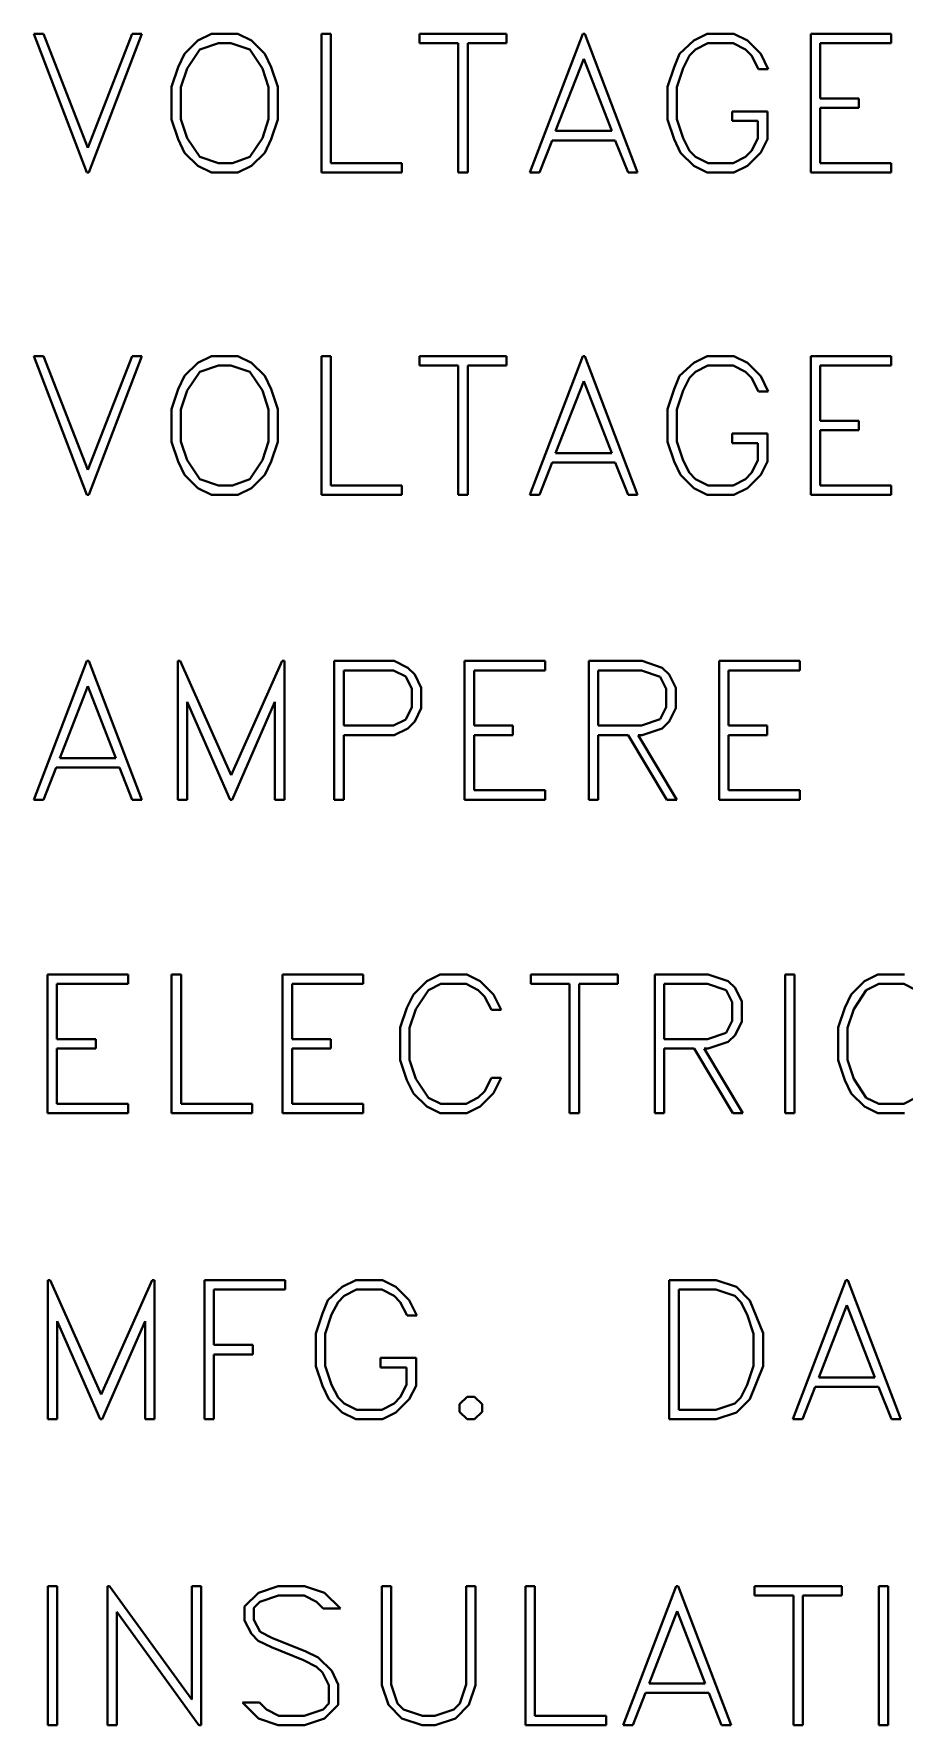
# Model space of a CAD drawing. Header units: millimetres. Extents: x 0 to 5887, y 0 to 4158.
# Drawn here: x 4998.39 to 5015.84, y 1648.68 to 1682.59 of the extents above; entities that cross this region are included whole.
import ezdxf

# ---------------------------------------------------------------- set-up
doc = ezdxf.new("R2010")
doc.units = ezdxf.units.MM
doc.header["$LTSCALE"] = 7
doc.layers.add('가시적인 것(ISO)', color=3, linetype='Continuous', lineweight=40)

msp = doc.modelspace()

# ---------------------------------------------------------------- linework, layer by layer
at = {"layer": '가시적인 것(ISO)'}
for p, q in [((4998.39, 1682.5862), (4998.5841, 1682.5862)), ((4999.4539, 1679.8036), (4998.39, 1682.5862)), ((4998.5841, 1682.5862), (4999.472, 1680.3032)), ((4999.472, 1680.3032), (5000.3624, 1682.5862)), ((5000.554, 1682.5862), (4999.4927, 1679.8036)), ((5000.3624, 1682.5862), (5000.554, 1682.5862)), ((5001.4107, 1682.1876), (5001.6799, 1682.4516)), ((5001.6799, 1682.4516), (5001.9491, 1682.5862)), ((5001.7162, 1682.2704), (5002.0915, 1682.3973)), ((5001.9491, 1682.5862), (5002.4824, 1682.5862)), ((5002.0915, 1682.3973), (5002.3426, 1682.3973)), ((5002.3426, 1682.3973), (5002.7179, 1682.2704)), ((5002.4824, 1682.5862), (5002.7542, 1682.4516)), ((5002.7542, 1682.4516), (5003.0208, 1682.1876)), ((5004.1545, 1682.5862), (5004.3435, 1682.5862)), ((5004.1545, 1679.8036), (5004.1545, 1682.5862)), ((5004.3435, 1682.5862), (5004.3435, 1679.9926)), ((5006.1244, 1682.5862), (5007.8664, 1682.5862)), ((5006.1244, 1682.3973), (5006.1244, 1682.5862)), ((5006.9009, 1682.3973), (5006.1244, 1682.3973)), ((5006.9009, 1679.8036), (5006.9009, 1682.3973)), ((5007.8664, 1682.3973), (5007.0899, 1682.3973)), ((5007.0899, 1682.3973), (5007.0899, 1679.8036)), ((5007.8664, 1682.5862), (5007.8664, 1682.3973)), ((5008.3323, 1679.8036), (5009.3962, 1682.5862)), ((5009.3962, 1682.5862), (5009.435, 1682.5862)), ((5009.435, 1682.5862), (5010.4963, 1679.8036)), ((5011.3324, 1682.1876), (5011.6223, 1682.4516)), ((5011.6223, 1682.4516), (5011.8915, 1682.5862)), ((5011.907, 1682.3973), (5011.6585, 1682.2704)), ((5011.8915, 1682.5862), (5012.4247, 1682.5862)), ((5012.4118, 1682.3973), (5011.907, 1682.3973)), ((5012.6577, 1682.2704), (5012.4118, 1682.3973)), ((5012.4247, 1682.5862), (5012.6965, 1682.4516)), ((5012.6965, 1682.4516), (5012.9631, 1682.185)), ((5013.9675, 1682.5862), (5015.5827, 1682.5862)), ((5013.9675, 1679.8036), (5013.9675, 1682.5862)), ((5014.1564, 1682.3973), (5014.1564, 1681.2894)), ((5015.5827, 1682.3973), (5014.1564, 1682.3973)), ((5015.5827, 1682.5862), (5015.5827, 1682.3973)), ((5001.2839, 1681.9184), (5001.4107, 1682.1876)), ((5001.4651, 1681.8925), (5001.7162, 1682.2704)), ((5002.7179, 1682.2704), (5002.9716, 1681.8925)), ((5003.0208, 1682.1876), (5003.1502, 1681.9184)), ((5008.8526, 1680.6397), (5009.4143, 1682.0841)), ((5009.4143, 1682.0841), (5009.976, 1680.6397)), ((5011.2263, 1681.9184), (5011.3324, 1682.1876)), ((5011.5369, 1682.1488), (5011.4075, 1681.8977)), ((5011.6585, 1682.2704), (5011.5369, 1682.1488)), ((5012.7819, 1682.1488), (5012.6577, 1682.2704)), ((5012.9191, 1681.877), (5012.7819, 1682.1488)), ((5012.9631, 1682.185), (5013.1159, 1681.877)), ((5001.1493, 1681.5224), (5001.2839, 1681.9184)), ((5001.3383, 1681.5146), (5001.4651, 1681.8925)), ((5002.9716, 1681.8925), (5003.0958, 1681.5146)), ((5003.1502, 1681.9184), (5003.2848, 1681.5224)), ((5011.0917, 1681.5224), (5011.2263, 1681.9184)), ((5011.4075, 1681.8977), (5011.2806, 1681.5146)), ((5013.1159, 1681.877), (5012.9191, 1681.877)), ((5001.1493, 1680.8675), (5001.1493, 1681.5224)), ((5001.3383, 1680.8752), (5001.3383, 1681.5146)), ((5003.0958, 1681.5146), (5003.0958, 1680.8752)), ((5003.2848, 1681.5224), (5003.2848, 1680.8675)), ((5011.0917, 1680.8675), (5011.0917, 1681.5224)), ((5011.2806, 1681.5146), (5011.2806, 1680.8752)), ((5014.1564, 1681.2894), (5014.933, 1681.2894)), ((5014.933, 1681.2894), (5014.933, 1681.1004)), ((5012.3885, 1681.0305), (5013.0977, 1681.0305)), ((5012.3885, 1680.8416), (5012.3885, 1681.0305)), ((5013.0977, 1681.0305), (5013.0977, 1680.474)), ((5014.1564, 1681.1004), (5014.1564, 1679.9926)), ((5014.933, 1681.1004), (5014.1564, 1681.1004)), ((5001.2839, 1680.4714), (5001.1493, 1680.8675)), ((5001.4651, 1680.4973), (5001.3383, 1680.8752)), ((5003.0958, 1680.8752), (5002.9716, 1680.4973)), ((5003.2848, 1680.8675), (5003.1502, 1680.4714)), ((5009.976, 1680.6397), (5008.8526, 1680.6397)), ((5011.2263, 1680.4714), (5011.0917, 1680.8675)), ((5011.2806, 1680.8752), (5011.4075, 1680.4921)), ((5012.9088, 1680.8416), (5012.3885, 1680.8416)), ((5012.9088, 1680.4896), (5012.9088, 1680.8416)), ((5001.4107, 1680.2022), (5001.2839, 1680.4714)), ((5001.7162, 1680.1194), (5001.4651, 1680.4973)), ((5002.9716, 1680.4973), (5002.7179, 1680.1194)), ((5003.1502, 1680.4714), (5003.0208, 1680.2022)), ((5008.7827, 1680.4507), (5008.5265, 1679.8036)), ((5010.0485, 1680.4507), (5008.7827, 1680.4507)), ((5010.3048, 1679.8036), (5010.0485, 1680.4507)), ((5011.3531, 1680.2022), (5011.2263, 1680.4714)), ((5011.4075, 1680.4921), (5011.5369, 1680.2411)), ((5012.7819, 1680.2436), (5012.9088, 1680.4896)), ((5013.0977, 1680.474), (5012.9631, 1680.2048)), ((5001.6799, 1679.9382), (5001.4107, 1680.2022)), ((5001.9491, 1679.8036), (5001.6799, 1679.9382)), ((5002.0915, 1679.9926), (5001.7162, 1680.1194)), ((5002.3737, 1679.9926), (5002.0915, 1679.9926)), ((5002.7179, 1680.1194), (5002.3737, 1679.9926)), ((5002.7542, 1679.9382), (5002.4824, 1679.8036)), ((5003.0208, 1680.2022), (5002.7542, 1679.9382)), ((5004.3435, 1679.9926), (5005.7697, 1679.9926)), ((5005.7697, 1679.9926), (5005.7697, 1679.8036)), ((5011.6223, 1679.9382), (5011.3531, 1680.2022)), ((5011.5369, 1680.2411), (5011.6585, 1680.1194)), ((5011.8915, 1679.8036), (5011.6223, 1679.9382)), ((5011.6585, 1680.1194), (5011.9096, 1679.9926)), ((5011.9096, 1679.9926), (5012.4118, 1679.9926)), ((5012.4118, 1679.9926), (5012.6603, 1680.1194)), ((5012.6965, 1679.9382), (5012.4273, 1679.8036)), ((5012.6603, 1680.1194), (5012.7819, 1680.2436)), ((5012.9631, 1680.2048), (5012.6965, 1679.9382)), ((5014.1564, 1679.9926), (5015.5827, 1679.9926)), ((5015.5827, 1679.9926), (5015.5827, 1679.8036)), ((4999.4927, 1679.8036), (4999.4539, 1679.8036)), ((5002.4824, 1679.8036), (5001.9491, 1679.8036)), ((5005.7697, 1679.8036), (5004.1545, 1679.8036)), ((5007.0899, 1679.8036), (5006.9009, 1679.8036)), ((5008.5265, 1679.8036), (5008.3323, 1679.8036)), ((5010.4963, 1679.8036), (5010.3048, 1679.8036)), ((5012.4273, 1679.8036), (5011.8915, 1679.8036)), ((5015.5827, 1679.8036), (5013.9675, 1679.8036)), ((4998.39, 1676.1264), (4998.5841, 1676.1264)), ((4999.4539, 1673.3438), (4998.39, 1676.1264)), ((4998.5841, 1676.1264), (4999.472, 1673.8434)), ((4999.472, 1673.8434), (5000.3624, 1676.1264)), ((5000.554, 1676.1264), (4999.4927, 1673.3438)), ((5000.3624, 1676.1264), (5000.554, 1676.1264)), ((5001.4107, 1675.7278), (5001.6799, 1675.9918)), ((5001.6799, 1675.9918), (5001.9491, 1676.1264)), ((5001.7162, 1675.8106), (5002.0915, 1675.9375)), ((5001.9491, 1676.1264), (5002.4824, 1676.1264)), ((5002.0915, 1675.9375), (5002.3426, 1675.9375)), ((5002.3426, 1675.9375), (5002.7179, 1675.8106)), ((5002.4824, 1676.1264), (5002.7542, 1675.9918)), ((5002.7542, 1675.9918), (5003.0208, 1675.7278)), ((5004.1545, 1676.1264), (5004.3435, 1676.1264)), ((5004.1545, 1673.3438), (5004.1545, 1676.1264)), ((5004.3435, 1676.1264), (5004.3435, 1673.5328)), ((5006.1244, 1676.1264), (5007.8664, 1676.1264)), ((5006.1244, 1675.9375), (5006.1244, 1676.1264)), ((5006.9009, 1675.9375), (5006.1244, 1675.9375)), ((5006.9009, 1673.3438), (5006.9009, 1675.9375)), ((5007.8664, 1675.9375), (5007.0899, 1675.9375)), ((5007.0899, 1675.9375), (5007.0899, 1673.3438)), ((5007.8664, 1676.1264), (5007.8664, 1675.9375)), ((5008.3323, 1673.3438), (5009.3962, 1676.1264)), ((5009.3962, 1676.1264), (5009.435, 1676.1264)), ((5009.435, 1676.1264), (5010.4963, 1673.3438)), ((5011.3324, 1675.7278), (5011.6223, 1675.9918)), ((5011.6223, 1675.9918), (5011.8915, 1676.1264)), ((5011.907, 1675.9375), (5011.6585, 1675.8106)), ((5011.8915, 1676.1264), (5012.4247, 1676.1264)), ((5012.4118, 1675.9375), (5011.907, 1675.9375)), ((5012.6577, 1675.8106), (5012.4118, 1675.9375)), ((5012.4247, 1676.1264), (5012.6965, 1675.9918)), ((5012.6965, 1675.9918), (5012.9631, 1675.7252)), ((5013.9675, 1676.1264), (5015.5827, 1676.1264)), ((5013.9675, 1673.3438), (5013.9675, 1676.1264)), ((5014.1564, 1675.9375), (5014.1564, 1674.8296)), ((5015.5827, 1675.9375), (5014.1564, 1675.9375)), ((5015.5827, 1676.1264), (5015.5827, 1675.9375)), ((5001.2839, 1675.4586), (5001.4107, 1675.7278)), ((5001.4651, 1675.4327), (5001.7162, 1675.8106)), ((5002.7179, 1675.8106), (5002.9716, 1675.4327)), ((5003.0208, 1675.7278), (5003.1502, 1675.4586)), ((5008.8526, 1674.1799), (5009.4143, 1675.6243)), ((5009.4143, 1675.6243), (5009.976, 1674.1799)), ((5011.2263, 1675.4586), (5011.3324, 1675.7278)), ((5011.5369, 1675.689), (5011.4075, 1675.4379)), ((5011.6585, 1675.8106), (5011.5369, 1675.689)), ((5012.7819, 1675.689), (5012.6577, 1675.8106)), ((5012.9191, 1675.4172), (5012.7819, 1675.689)), ((5012.9631, 1675.7252), (5013.1159, 1675.4172)), ((5001.1493, 1675.0626), (5001.2839, 1675.4586)), ((5001.3383, 1675.0548), (5001.4651, 1675.4327)), ((5002.9716, 1675.4327), (5003.0958, 1675.0548)), ((5003.1502, 1675.4586), (5003.2848, 1675.0626)), ((5011.0917, 1675.0626), (5011.2263, 1675.4586)), ((5011.4075, 1675.4379), (5011.2806, 1675.0548)), ((5013.1159, 1675.4172), (5012.9191, 1675.4172)), ((5001.1493, 1674.4077), (5001.1493, 1675.0626)), ((5001.3383, 1674.4154), (5001.3383, 1675.0548)), ((5003.0958, 1675.0548), (5003.0958, 1674.4154)), ((5003.2848, 1675.0626), (5003.2848, 1674.4077)), ((5011.0917, 1674.4077), (5011.0917, 1675.0626)), ((5011.2806, 1675.0548), (5011.2806, 1674.4154)), ((5012.3885, 1674.5707), (5013.0977, 1674.5707)), ((5012.3885, 1674.3818), (5012.3885, 1674.5707)), ((5013.0977, 1674.5707), (5013.0977, 1674.0142)), ((5014.1564, 1674.8296), (5014.933, 1674.8296)), ((5014.1564, 1674.6406), (5014.1564, 1673.5328)), ((5014.933, 1674.6406), (5014.1564, 1674.6406)), ((5014.933, 1674.8296), (5014.933, 1674.6406)), ((5001.2839, 1674.0116), (5001.1493, 1674.4077)), ((5001.4651, 1674.0375), (5001.3383, 1674.4154)), ((5003.0958, 1674.4154), (5002.9716, 1674.0375)), ((5003.2848, 1674.4077), (5003.1502, 1674.0116)), ((5009.976, 1674.1799), (5008.8526, 1674.1799)), ((5011.2263, 1674.0116), (5011.0917, 1674.4077)), ((5011.2806, 1674.4154), (5011.4075, 1674.0323)), ((5012.9088, 1674.3818), (5012.3885, 1674.3818)), ((5012.9088, 1674.0298), (5012.9088, 1674.3818)), ((5001.4107, 1673.7424), (5001.2839, 1674.0116)), ((5001.7162, 1673.6596), (5001.4651, 1674.0375)), ((5002.9716, 1674.0375), (5002.7179, 1673.6596)), ((5003.1502, 1674.0116), (5003.0208, 1673.7424)), ((5008.7827, 1673.9909), (5008.5265, 1673.3438)), ((5010.0485, 1673.9909), (5008.7827, 1673.9909)), ((5010.3048, 1673.3438), (5010.0485, 1673.9909)), ((5011.3531, 1673.7424), (5011.2263, 1674.0116)), ((5011.4075, 1674.0323), (5011.5369, 1673.7813)), ((5012.7819, 1673.7838), (5012.9088, 1674.0298)), ((5013.0977, 1674.0142), (5012.9631, 1673.745)), ((5001.6799, 1673.4784), (5001.4107, 1673.7424)), ((5002.0915, 1673.5328), (5001.7162, 1673.6596)), ((5002.3737, 1673.5328), (5002.0915, 1673.5328)), ((5002.7179, 1673.6596), (5002.3737, 1673.5328)), ((5003.0208, 1673.7424), (5002.7542, 1673.4784)), ((5004.3435, 1673.5328), (5005.7697, 1673.5328)), ((5005.7697, 1673.5328), (5005.7697, 1673.3438)), ((5011.6223, 1673.4784), (5011.3531, 1673.7424)), ((5011.5369, 1673.7813), (5011.6585, 1673.6596)), ((5011.6585, 1673.6596), (5011.9096, 1673.5328)), ((5011.9096, 1673.5328), (5012.4118, 1673.5328)), ((5012.4118, 1673.5328), (5012.6603, 1673.6596)), ((5012.6603, 1673.6596), (5012.7819, 1673.7838)), ((5012.9631, 1673.745), (5012.6965, 1673.4784)), ((5014.1564, 1673.5328), (5015.5827, 1673.5328)), ((5015.5827, 1673.5328), (5015.5827, 1673.3438)), ((4999.4927, 1673.3438), (4999.4539, 1673.3438)), ((5001.9491, 1673.3438), (5001.6799, 1673.4784)), ((5002.4824, 1673.3438), (5001.9491, 1673.3438)), ((5002.7542, 1673.4784), (5002.4824, 1673.3438)), ((5005.7697, 1673.3438), (5004.1545, 1673.3438)), ((5007.0899, 1673.3438), (5006.9009, 1673.3438)), ((5008.5265, 1673.3438), (5008.3323, 1673.3438)), ((5010.4963, 1673.3438), (5010.3048, 1673.3438)), ((5011.8915, 1673.3438), (5011.6223, 1673.4784)), ((5012.4273, 1673.3438), (5011.8915, 1673.3438)), ((5012.6965, 1673.4784), (5012.4273, 1673.3438)), ((5015.5827, 1673.3438), (5013.9675, 1673.3438)), ((4998.39, 1667.2299), (4999.4539, 1670.0125)), ((4999.4539, 1670.0125), (4999.4927, 1670.0125)), ((4999.4927, 1670.0125), (5000.554, 1667.2299)), ((5001.2787, 1670.0125), (5001.3253, 1670.0125)), ((5001.2787, 1667.2299), (5001.2787, 1670.0125)), ((5001.3253, 1670.0125), (5002.3478, 1667.7217)), ((5002.3478, 1667.7217), (5003.3676, 1670.0125)), ((5003.3676, 1670.0125), (5003.4142, 1670.0125)), ((5003.4142, 1670.0125), (5003.4142, 1667.2299)), ((5004.4134, 1670.0125), (5005.617, 1670.0125)), ((5004.4134, 1667.2299), (5004.4134, 1670.0125)), ((5004.6023, 1669.8236), (5005.6015, 1669.8236)), ((5004.6023, 1668.7157), (5004.6023, 1669.8236)), ((5005.6015, 1669.8236), (5005.8474, 1669.7019)), ((5005.617, 1670.0125), (5005.8888, 1669.8779)), ((5005.8888, 1669.8779), (5006.026, 1669.7433)), ((5007.0277, 1670.0125), (5008.643, 1670.0125)), ((5007.0277, 1667.2299), (5007.0277, 1670.0125)), ((5007.2167, 1669.8236), (5007.2167, 1668.7157)), ((5008.643, 1669.8236), (5007.2167, 1669.8236)), ((5008.643, 1670.0125), (5008.643, 1669.8236)), ((5009.5153, 1670.0125), (5010.5869, 1670.0125)), ((5009.5153, 1667.2299), (5009.5153, 1670.0125)), ((5009.7042, 1669.8236), (5010.5766, 1669.8236)), ((5009.7042, 1668.7157), (5009.7042, 1669.8236)), ((5010.5766, 1669.8236), (5010.9493, 1669.6968)), ((5010.5869, 1670.0125), (5010.9855, 1669.8779)), ((5010.9855, 1669.8779), (5011.1279, 1669.7433)), ((5012.1296, 1670.0125), (5013.7449, 1670.0125)), ((5012.1296, 1667.2299), (5012.1296, 1670.0125)), ((5012.3186, 1669.8236), (5012.3186, 1668.7157)), ((5013.7449, 1669.8236), (5012.3186, 1669.8236)), ((5013.7449, 1670.0125), (5013.7449, 1669.8236)), ((4998.9103, 1668.066), (4999.472, 1669.5104)), ((4999.472, 1669.5104), (5000.0337, 1668.066)), ((5005.8474, 1669.7019), (5005.9691, 1669.456)), ((5005.9691, 1669.456), (5005.9691, 1669.0833)), ((5006.026, 1669.7433), (5006.158, 1669.4716)), ((5006.158, 1669.4716), (5006.158, 1669.0678)), ((5010.9493, 1669.6968), (5011.071, 1669.456)), ((5011.071, 1669.456), (5011.071, 1669.0833)), ((5011.1279, 1669.7433), (5011.2599, 1669.4716)), ((5011.2599, 1669.4716), (5011.2599, 1669.0678)), ((5001.4677, 1669.192), (5001.4677, 1667.2299)), ((5002.3271, 1667.2299), (5001.4677, 1669.192)), ((5003.2253, 1669.192), (5002.3659, 1667.2299)), ((5003.2253, 1667.2299), (5003.2253, 1669.192)), ((5005.9691, 1669.0833), (5005.8474, 1668.8374)), ((5011.071, 1669.0833), (5010.9493, 1668.8426)), ((5005.8474, 1668.8374), (5005.6015, 1668.7157)), ((5006.026, 1668.796), (5005.8888, 1668.6614)), ((5006.158, 1669.0678), (5006.026, 1668.796)), ((5010.9493, 1668.8426), (5010.5766, 1668.7157)), ((5011.1279, 1668.796), (5010.9855, 1668.6614)), ((5011.2599, 1669.0678), (5011.1279, 1668.796)), ((5005.6015, 1668.7157), (5004.6023, 1668.7157)), ((5004.6023, 1668.5268), (5004.6023, 1667.2299)), ((5005.617, 1668.5268), (5004.6023, 1668.5268)), ((5005.8888, 1668.6614), (5005.617, 1668.5268)), ((5007.2167, 1668.7157), (5007.9933, 1668.7157)), ((5007.2167, 1668.5268), (5007.2167, 1667.4189)), ((5007.9933, 1668.5268), (5007.2167, 1668.5268)), ((5007.9933, 1668.7157), (5007.9933, 1668.5268)), ((5010.5766, 1668.7157), (5009.7042, 1668.7157)), ((5009.7042, 1668.5268), (5009.7042, 1667.2299)), ((5010.3048, 1668.5268), (5009.7042, 1668.5268)), ((5011.0839, 1667.2299), (5010.3048, 1668.5268)), ((5010.5067, 1668.5268), (5011.2832, 1667.2299)), ((5010.5869, 1668.5268), (5010.5067, 1668.5268)), ((5010.9855, 1668.6614), (5010.5869, 1668.5268)), ((5012.3186, 1668.7157), (5013.0952, 1668.7157)), ((5012.3186, 1668.5268), (5012.3186, 1667.4189)), ((5013.0952, 1668.5268), (5012.3186, 1668.5268)), ((5013.0952, 1668.7157), (5013.0952, 1668.5268)), ((5000.0337, 1668.066), (4998.9103, 1668.066)), ((4998.8404, 1667.877), (4998.5841, 1667.2299)), ((5000.1061, 1667.877), (4998.8404, 1667.877)), ((5000.3624, 1667.2299), (5000.1061, 1667.877)), ((5007.2167, 1667.4189), (5008.643, 1667.4189)), ((5008.643, 1667.4189), (5008.643, 1667.2299)), ((5012.3186, 1667.4189), (5013.7449, 1667.4189)), ((5013.7449, 1667.4189), (5013.7449, 1667.2299)), ((4998.5841, 1667.2299), (4998.39, 1667.2299)), ((5000.554, 1667.2299), (5000.3624, 1667.2299)), ((5001.4677, 1667.2299), (5001.2787, 1667.2299)), ((5002.3659, 1667.2299), (5002.3271, 1667.2299)), ((5003.4142, 1667.2299), (5003.2253, 1667.2299)), ((5004.6023, 1667.2299), (5004.4134, 1667.2299)), ((5008.643, 1667.2299), (5007.0277, 1667.2299)), ((5009.7042, 1667.2299), (5009.5153, 1667.2299)), ((5011.2832, 1667.2299), (5011.0839, 1667.2299)), ((5013.7449, 1667.2299), (5012.1296, 1667.2299)), ((4998.6644, 1663.7257), (5000.2796, 1663.7257)), ((4998.6644, 1660.9431), (4998.6644, 1663.7257)), ((5000.2796, 1663.7257), (5000.2796, 1663.5367)), ((5001.1519, 1663.7257), (5001.3409, 1663.7257)), ((5001.1519, 1660.9431), (5001.1519, 1663.7257)), ((5001.3409, 1663.7257), (5001.3409, 1661.132)), ((5003.378, 1663.7257), (5004.9932, 1663.7257)), ((5003.378, 1660.9431), (5003.378, 1663.7257)), ((5004.9932, 1663.7257), (5004.9932, 1663.5367)), ((5006.2667, 1663.5911), (5006.5359, 1663.7257)), ((5006.5359, 1663.7257), (5007.0692, 1663.7257)), ((5007.0692, 1663.7257), (5007.341, 1663.5911)), ((5008.3556, 1663.7257), (5010.0977, 1663.7257)), ((5008.3556, 1663.5367), (5008.3556, 1663.7257)), ((5010.0977, 1663.7257), (5010.0977, 1663.5367)), ((5010.838, 1663.7257), (5011.9096, 1663.7257)), ((5010.838, 1660.9431), (5010.838, 1663.7257)), ((5011.9096, 1663.7257), (5012.3083, 1663.5911)), ((5013.4524, 1663.7257), (5013.6413, 1663.7257)), ((5013.4524, 1660.9431), (5013.4524, 1663.7257)), ((5013.6413, 1663.7257), (5013.6413, 1660.9431)), ((5015.0443, 1663.5911), (5015.3135, 1663.7257)), ((5015.3135, 1663.7257), (5015.8467, 1663.7257)), ((4998.8533, 1663.5367), (4998.8533, 1662.4289)), ((5000.2796, 1663.5367), (4998.8533, 1663.5367)), ((5003.5669, 1663.5367), (5003.5669, 1662.4289)), ((5004.9932, 1663.5367), (5003.5669, 1663.5367)), ((5005.8707, 1663.0579), (5006.0001, 1663.3271)), ((5006.0001, 1663.3271), (5006.2667, 1663.5911)), ((5006.303, 1663.4151), (5006.0519, 1663.032)), ((5006.5515, 1663.5367), (5006.303, 1663.4151)), ((5007.0562, 1663.5367), (5006.5515, 1663.5367)), ((5007.3021, 1663.4099), (5007.0562, 1663.5367)), ((5007.4264, 1663.2883), (5007.3021, 1663.4099)), ((5007.341, 1663.5911), (5007.6076, 1663.3245)), ((5007.6076, 1663.3245), (5007.7603, 1663.0165)), ((5009.1322, 1663.5367), (5008.3556, 1663.5367)), ((5009.1322, 1660.9431), (5009.1322, 1663.5367)), ((5010.0977, 1663.5367), (5009.3211, 1663.5367)), ((5009.3211, 1663.5367), (5009.3211, 1660.9431)), ((5011.027, 1663.5367), (5011.8993, 1663.5367)), ((5011.027, 1662.4289), (5011.027, 1663.5367)), ((5011.8993, 1663.5367), (5012.272, 1663.4099)), ((5012.272, 1663.4099), (5012.3937, 1663.1692)), ((5012.3083, 1663.5911), (5012.4506, 1663.4565)), ((5012.4506, 1663.4565), (5012.5826, 1663.1847)), ((5014.6482, 1663.0579), (5014.7777, 1663.3271)), ((5014.7777, 1663.3271), (5015.0443, 1663.5911)), ((5015.0805, 1663.4151), (5014.8294, 1663.032)), ((5015.329, 1663.5367), (5015.0805, 1663.4151)), ((5015.8338, 1663.5367), (5015.329, 1663.5367)), ((5016.0797, 1663.4099), (5015.8338, 1663.5367)), ((5005.7361, 1662.6618), (5005.8707, 1663.0579)), ((5006.0519, 1663.032), (5005.9251, 1662.6541)), ((5007.5636, 1663.0165), (5007.4264, 1663.2883)), ((5007.7603, 1663.0165), (5007.5636, 1663.0165)), ((5012.3937, 1663.1692), (5012.3937, 1662.7964)), ((5012.5826, 1663.1847), (5012.5826, 1662.7809)), ((5014.5136, 1662.6618), (5014.6482, 1663.0579)), ((5014.8294, 1663.032), (5014.7026, 1662.6541)), ((5005.7361, 1662.007), (5005.7361, 1662.6618)), ((5005.9251, 1662.6541), (5005.9251, 1662.0147)), ((5012.3937, 1662.7964), (5012.272, 1662.5557)), ((5012.5826, 1662.7809), (5012.4506, 1662.5091)), ((5014.5136, 1662.007), (5014.5136, 1662.6618)), ((5014.7026, 1662.6541), (5014.7026, 1662.0147)), ((4998.8533, 1662.4289), (4999.6299, 1662.4289)), ((4999.6299, 1662.4289), (4999.6299, 1662.2399)), ((5003.5669, 1662.4289), (5004.3435, 1662.4289)), ((5004.3435, 1662.4289), (5004.3435, 1662.2399)), ((5011.8993, 1662.4289), (5011.027, 1662.4289)), ((5012.272, 1662.5557), (5011.8993, 1662.4289)), ((5012.3083, 1662.3745), (5011.9096, 1662.2399)), ((5012.4506, 1662.5091), (5012.3083, 1662.3745)), ((4998.8533, 1662.2399), (4998.8533, 1661.132)), ((4999.6299, 1662.2399), (4998.8533, 1662.2399)), ((5003.5669, 1662.2399), (5003.5669, 1661.132)), ((5004.3435, 1662.2399), (5003.5669, 1662.2399)), ((5005.8707, 1661.6109), (5005.7361, 1662.007)), ((5005.9251, 1662.0147), (5006.0519, 1661.6368)), ((5011.027, 1662.2399), (5011.027, 1660.9431)), ((5011.6275, 1662.2399), (5011.027, 1662.2399)), ((5012.4066, 1660.9431), (5011.6275, 1662.2399)), ((5011.8294, 1662.2399), (5012.6059, 1660.9431)), ((5011.9096, 1662.2399), (5011.8294, 1662.2399)), ((5014.6482, 1661.6109), (5014.5136, 1662.007)), ((5014.7026, 1662.0147), (5014.8294, 1661.6368)), ((5006.0519, 1661.6368), (5006.303, 1661.2563)), ((5007.4264, 1661.3805), (5007.5636, 1661.6523)), ((5007.5636, 1661.6523), (5007.7603, 1661.6523)), ((5007.7603, 1661.6523), (5007.6076, 1661.3443)), ((5014.8294, 1661.6368), (5015.0805, 1661.2563)), ((5006.0001, 1661.3417), (5005.8707, 1661.6109)), ((5006.2667, 1661.0777), (5006.0001, 1661.3417)), ((5007.3021, 1661.2589), (5007.4264, 1661.3805)), ((5007.6076, 1661.3443), (5007.341, 1661.0777)), ((5014.7777, 1661.3417), (5014.6482, 1661.6109)), ((5015.0443, 1661.0777), (5014.7777, 1661.3417)), ((5000.2796, 1660.9431), (4998.6644, 1660.9431)), ((4998.8533, 1661.132), (5000.2796, 1661.132)), ((5000.2796, 1661.132), (5000.2796, 1660.9431)), ((5002.7671, 1660.9431), (5001.1519, 1660.9431)), ((5001.3409, 1661.132), (5002.7671, 1661.132)), ((5002.7671, 1661.132), (5002.7671, 1660.9431)), ((5004.9932, 1660.9431), (5003.378, 1660.9431)), ((5003.5669, 1661.132), (5004.9932, 1661.132)), ((5004.9932, 1661.132), (5004.9932, 1660.9431)), ((5006.5359, 1660.9431), (5006.2667, 1661.0777)), ((5006.303, 1661.2563), (5006.5515, 1661.132)), ((5007.0692, 1660.9431), (5006.5359, 1660.9431)), ((5006.5515, 1661.132), (5007.0562, 1661.132)), ((5007.0562, 1661.132), (5007.3021, 1661.2589)), ((5007.341, 1661.0777), (5007.0692, 1660.9431)), ((5009.3211, 1660.9431), (5009.1322, 1660.9431)), ((5011.027, 1660.9431), (5010.838, 1660.9431)), ((5012.6059, 1660.9431), (5012.4066, 1660.9431)), ((5013.6413, 1660.9431), (5013.4524, 1660.9431)), ((5015.3135, 1660.9431), (5015.0443, 1661.0777)), ((5015.0805, 1661.2563), (5015.329, 1661.132)), ((5015.8467, 1660.9431), (5015.3135, 1660.9431)), ((5015.329, 1661.132), (5015.8338, 1661.132)), ((5015.8338, 1661.132), (5016.0797, 1661.2589)), ((4998.6713, 1657.5978), (4998.7179, 1657.5978)), ((4998.6713, 1654.8094), (4998.6713, 1657.5978)), ((4998.7179, 1657.5978), (4999.7425, 1655.3022)), ((4999.7425, 1655.3022), (5000.7645, 1657.5978)), ((5000.7645, 1657.5978), (5000.8112, 1657.5978)), ((5000.8112, 1657.5978), (5000.8112, 1654.8094)), ((5001.8125, 1657.5978), (5003.4311, 1657.5978)), ((5001.8125, 1654.8094), (5001.8125, 1657.5978)), ((5003.4311, 1657.5978), (5003.4311, 1657.4085)), ((5004.575, 1657.4629), (5004.8447, 1657.5978)), ((5004.8447, 1657.5978), (5005.3791, 1657.5978)), ((5005.3791, 1657.5978), (5005.6514, 1657.4629)), ((5011.1298, 1657.5978), (5012.0739, 1657.5978)), ((5011.1298, 1654.8094), (5011.1298, 1657.5978)), ((5012.0739, 1657.5978), (5012.476, 1657.4629)), ((5013.6069, 1654.8094), (5014.673, 1657.5978)), ((5014.673, 1657.5978), (5014.7119, 1657.5978)), ((5014.7119, 1657.5978), (5015.7754, 1654.8094)), ((5003.4311, 1657.4085), (5002.0018, 1657.4085)), ((5002.0018, 1657.4085), (5002.0018, 1656.2983)), ((5004.2845, 1657.1984), (5004.575, 1657.4629)), ((5004.6113, 1657.2814), (5004.4894, 1657.1595)), ((5004.8603, 1657.4085), (5004.6113, 1657.2814)), ((5005.3661, 1657.4085), (5004.8603, 1657.4085)), ((5005.6125, 1657.2814), (5005.3661, 1657.4085)), ((5005.737, 1657.1595), (5005.6125, 1657.2814)), ((5005.6514, 1657.4629), (5005.9186, 1657.1958)), ((5011.3191, 1657.4085), (5012.0662, 1657.4085)), ((5011.3191, 1654.9987), (5011.3191, 1657.4085)), ((5012.0662, 1657.4085), (5012.4449, 1657.2814)), ((5012.4449, 1657.2814), (5012.5642, 1657.1595)), ((5012.476, 1657.4629), (5012.7484, 1657.1932)), ((5004.0432, 1656.5317), (5004.1781, 1656.9286)), ((5004.1781, 1656.9286), (5004.2845, 1657.1984)), ((5004.3597, 1656.9079), (5004.2326, 1656.524)), ((5004.4894, 1657.1595), (5004.3597, 1656.9079)), ((5005.8745, 1656.8871), (5005.737, 1657.1595)), ((5006.0717, 1656.8871), (5005.8745, 1656.8871)), ((5005.9186, 1657.1958), (5006.0717, 1656.8871)), ((5012.5642, 1657.1595), (5012.6939, 1656.9079)), ((5012.6939, 1656.9079), (5012.821, 1656.524)), ((5012.7484, 1657.1932), (5013.0103, 1656.5343)), ((5014.1283, 1655.6472), (5014.6912, 1657.0946)), ((5014.6912, 1657.0946), (5015.2541, 1655.6472)), ((4998.8606, 1656.7756), (4998.8606, 1654.8094)), ((4999.7218, 1654.8094), (4998.8606, 1656.7756)), ((5000.6219, 1656.7756), (4999.7607, 1654.8094)), ((5000.6219, 1654.8094), (5000.6219, 1656.7756)), ((5004.0432, 1655.8755), (5004.0432, 1656.5317)), ((5013.0103, 1656.5343), (5013.0103, 1655.8729)), ((5002.0018, 1656.2983), (5002.78, 1656.2983)), ((5002.78, 1656.2983), (5002.78, 1656.1089)), ((5004.2326, 1656.524), (5004.2326, 1655.8833)), ((5012.821, 1656.524), (5012.821, 1655.8833)), ((5002.0018, 1656.1089), (5002.0018, 1654.8094)), ((5002.78, 1656.1089), (5002.0018, 1656.1089)), ((5004.1781, 1655.4786), (5004.0432, 1655.8755)), ((5004.2326, 1655.8833), (5004.3597, 1655.4994)), ((5005.3428, 1656.0389), (5006.0535, 1656.0389)), ((5005.3428, 1655.8495), (5005.3428, 1656.0389)), ((5006.0535, 1656.0389), (5006.0535, 1655.4812)), ((5012.821, 1655.8833), (5012.6939, 1655.4994)), ((5013.0103, 1655.8729), (5012.7484, 1655.214)), ((5005.8641, 1655.8495), (5005.3428, 1655.8495)), ((5005.8641, 1655.4968), (5005.8641, 1655.8495)), ((5015.2541, 1655.6472), (5014.1283, 1655.6472)), ((5004.3052, 1655.2088), (5004.1781, 1655.4786)), ((5004.575, 1654.9443), (5004.3052, 1655.2088)), ((5004.3597, 1655.4994), (5004.4894, 1655.2478)), ((5004.4894, 1655.2478), (5004.6113, 1655.1258)), ((5005.6151, 1655.1258), (5005.737, 1655.2504)), ((5005.9186, 1655.2114), (5005.6514, 1654.9443)), ((5005.737, 1655.2504), (5005.8641, 1655.4968)), ((5006.0535, 1655.4812), (5005.9186, 1655.2114)), ((5006.9276, 1655.1103), (5007.0755, 1655.2581)), ((5007.0755, 1655.2581), (5007.2285, 1655.2581)), ((5007.2285, 1655.2581), (5007.3764, 1655.1103)), ((5012.5642, 1655.2478), (5012.4449, 1655.1258)), ((5012.7484, 1655.214), (5012.476, 1654.9443)), ((5012.6939, 1655.4994), (5012.5642, 1655.2478)), ((5014.0583, 1655.4579), (5013.8015, 1654.8094)), ((5015.3267, 1655.4579), (5014.0583, 1655.4579)), ((5015.5835, 1654.8094), (5015.3267, 1655.4579)), ((5004.8447, 1654.8094), (5004.575, 1654.9443)), ((5004.6113, 1655.1258), (5004.8629, 1654.9987)), ((5004.8629, 1654.9987), (5005.3661, 1654.9987)), ((5005.3661, 1654.9987), (5005.6151, 1655.1258)), ((5005.6514, 1654.9443), (5005.3817, 1654.8094)), ((5006.9276, 1654.9572), (5006.9276, 1655.1103)), ((5007.0755, 1654.8094), (5006.9276, 1654.9572)), ((5007.3764, 1654.9572), (5007.2285, 1654.8094)), ((5007.3764, 1655.1103), (5007.3764, 1654.9572)), ((5012.0662, 1654.9987), (5011.3191, 1654.9987)), ((5012.4449, 1655.1258), (5012.0662, 1654.9987)), ((5012.476, 1654.9443), (5012.0739, 1654.8094)), ((4998.8606, 1654.8094), (4998.6713, 1654.8094)), ((4999.7607, 1654.8094), (4999.7218, 1654.8094)), ((5000.8112, 1654.8094), (5000.6219, 1654.8094)), ((5002.0018, 1654.8094), (5001.8125, 1654.8094)), ((5005.3817, 1654.8094), (5004.8447, 1654.8094)), ((5007.2285, 1654.8094), (5007.0755, 1654.8094)), ((5012.0739, 1654.8094), (5011.1298, 1654.8094)), ((5013.8015, 1654.8094), (5013.6069, 1654.8094)), ((5015.7754, 1654.8094), (5015.5835, 1654.8094)), ((4998.6713, 1651.4641), (4998.8606, 1651.4641)), ((4998.6713, 1648.6757), (4998.6713, 1651.4641)), ((4998.8606, 1651.4641), (4998.8606, 1648.6757)), ((4999.8645, 1651.4641), (4999.9086, 1651.4641)), ((4999.8645, 1648.6757), (4999.8645, 1651.4641)), ((4999.9086, 1651.4641), (5001.5557, 1649.1893)), ((5001.5557, 1651.4641), (5001.745, 1651.4641)), ((5001.5557, 1649.1893), (5001.5557, 1651.4641)), ((5001.745, 1651.4641), (5001.745, 1648.6757)), ((5002.8915, 1651.3292), (5003.291, 1651.4641)), ((5003.291, 1651.4641), (5003.8202, 1651.4641)), ((5003.8202, 1651.4641), (5004.2196, 1651.3292)), ((5005.3661, 1651.4641), (5005.5555, 1651.4641)), ((5005.3661, 1649.4798), (5005.3661, 1651.4641)), ((5005.5555, 1651.4641), (5005.5555, 1649.4902)), ((5007.0573, 1651.4641), (5007.2467, 1651.4641)), ((5007.0573, 1649.4902), (5007.0573, 1651.4641)), ((5007.2467, 1651.4641), (5007.2467, 1649.4798)), ((5008.2479, 1651.4641), (5008.4373, 1651.4641)), ((5008.2479, 1648.6757), (5008.2479, 1651.4641)), ((5008.4373, 1651.4641), (5008.4373, 1648.865)), ((5010.2037, 1648.6757), (5011.2698, 1651.4641)), ((5011.2698, 1651.4641), (5011.3087, 1651.4641)), ((5011.3087, 1651.4641), (5012.3722, 1648.6757)), ((5012.8417, 1651.4641), (5014.5874, 1651.4641)), ((5012.8417, 1651.2748), (5012.8417, 1651.4641)), ((5014.5874, 1651.4641), (5014.5874, 1651.2748)), ((5015.3293, 1651.4641), (5015.5186, 1651.4641)), ((5015.3293, 1648.6757), (5015.3293, 1651.4641)), ((5015.5186, 1651.4641), (5015.5186, 1648.6757)), ((5002.6166, 1651.0569), (5002.8915, 1651.3292)), ((5002.9201, 1651.1477), (5002.8033, 1651.0309)), ((5003.2988, 1651.2748), (5002.9201, 1651.1477)), ((5003.8072, 1651.2748), (5003.2988, 1651.2748)), ((5004.0562, 1651.1477), (5003.8072, 1651.2748)), ((5004.1937, 1651.0128), (5004.0562, 1651.1477)), ((5004.2196, 1651.3292), (5004.5361, 1651.0128)), ((5013.6199, 1651.2748), (5012.8417, 1651.2748)), ((5013.6199, 1648.6757), (5013.6199, 1651.2748)), ((5014.5874, 1651.2748), (5013.8093, 1651.2748)), ((5013.8093, 1651.2748), (5013.8093, 1648.6757)), ((5000.0538, 1650.9505), (5000.0538, 1648.6757)), ((5001.7009, 1648.6757), (5000.0538, 1650.9505)), ((5002.6166, 1650.7767), (5002.6166, 1651.0569)), ((5002.7515, 1650.507), (5002.6166, 1650.7767)), ((5002.8033, 1651.0309), (5002.8033, 1650.7897)), ((5002.8033, 1650.7897), (5002.9279, 1650.5459)), ((5004.5361, 1651.0128), (5004.1937, 1651.0128)), ((5010.7251, 1649.5135), (5011.288, 1650.9609)), ((5011.288, 1650.9609), (5011.8509, 1649.5135)), ((5002.8889, 1650.3695), (5002.7515, 1650.507)), ((5002.9279, 1650.5459), (5003.1769, 1650.4214)), ((5003.1535, 1650.2398), (5002.8889, 1650.3695)), ((5003.7994, 1649.9804), (5003.1535, 1650.2398)), ((5003.1769, 1650.4214), (5003.8279, 1650.1594)), ((5003.8279, 1650.1594), (5004.0925, 1650.0323)), ((5004.0562, 1649.8481), (5003.7994, 1649.9804)), ((5004.1781, 1649.7288), (5004.0562, 1649.8481)), ((5004.0925, 1650.0323), (5004.3623, 1649.7625)), ((5004.3623, 1649.7625), (5004.4946, 1649.4928)), ((5004.3052, 1649.4772), (5004.1781, 1649.7288)), ((5004.3052, 1649.1089), (5004.3052, 1649.4772)), ((5004.4946, 1649.4928), (5004.4946, 1649.0829)), ((5005.4984, 1649.0803), (5005.3661, 1649.4798)), ((5005.5555, 1649.4902), (5005.6826, 1649.1115)), ((5006.9302, 1649.1115), (5007.0573, 1649.4902)), ((5007.2467, 1649.4798), (5007.1118, 1649.0803)), ((5011.8509, 1649.5135), (5010.7251, 1649.5135)), ((5002.5751, 1649.127), (5002.9175, 1649.127)), ((5002.8915, 1648.8106), (5002.5751, 1649.127)), ((5002.9175, 1649.127), (5003.055, 1648.9921)), ((5004.1885, 1648.9921), (5004.3052, 1649.1089)), ((5004.4946, 1649.0829), (5004.2196, 1648.8106)), ((5005.7708, 1648.8106), (5005.4984, 1649.0803)), ((5005.6826, 1649.1115), (5005.7993, 1648.9921)), ((5006.8109, 1648.9921), (5006.9302, 1649.1115)), ((5007.1118, 1649.0803), (5006.842, 1648.8106)), ((5010.6551, 1649.3242), (5010.3983, 1648.6757)), ((5011.9235, 1649.3242), (5010.6551, 1649.3242)), ((5012.1803, 1648.6757), (5011.9235, 1649.3242)), ((5003.291, 1648.6757), (5002.8915, 1648.8106)), ((5003.055, 1648.9921), (5003.304, 1648.865)), ((5003.304, 1648.865), (5003.8098, 1648.865)), ((5003.8098, 1648.865), (5004.1885, 1648.9921)), ((5004.2196, 1648.8106), (5003.8202, 1648.6757)), ((5006.1728, 1648.6757), (5005.7708, 1648.8106)), ((5005.7993, 1648.9921), (5006.1806, 1648.865)), ((5006.1806, 1648.865), (5006.4322, 1648.865)), ((5006.4322, 1648.865), (5006.8109, 1648.9921)), ((5006.842, 1648.8106), (5006.44, 1648.6757)), ((5008.4373, 1648.865), (5009.8665, 1648.865)), ((5009.8665, 1648.865), (5009.8665, 1648.6757)), ((4998.8606, 1648.6757), (4998.6713, 1648.6757)), ((5000.0538, 1648.6757), (4999.8645, 1648.6757)), ((5001.745, 1648.6757), (5001.7009, 1648.6757)), ((5003.8202, 1648.6757), (5003.291, 1648.6757)), ((5006.44, 1648.6757), (5006.1728, 1648.6757)), ((5009.8665, 1648.6757), (5008.2479, 1648.6757)), ((5010.3983, 1648.6757), (5010.2037, 1648.6757)), ((5012.3722, 1648.6757), (5012.1803, 1648.6757)), ((5013.8093, 1648.6757), (5013.6199, 1648.6757)), ((5015.5186, 1648.6757), (5015.3293, 1648.6757))]:
    msp.add_line(p, q, dxfattribs=at)

doc.saveas('drawing.dxf')
